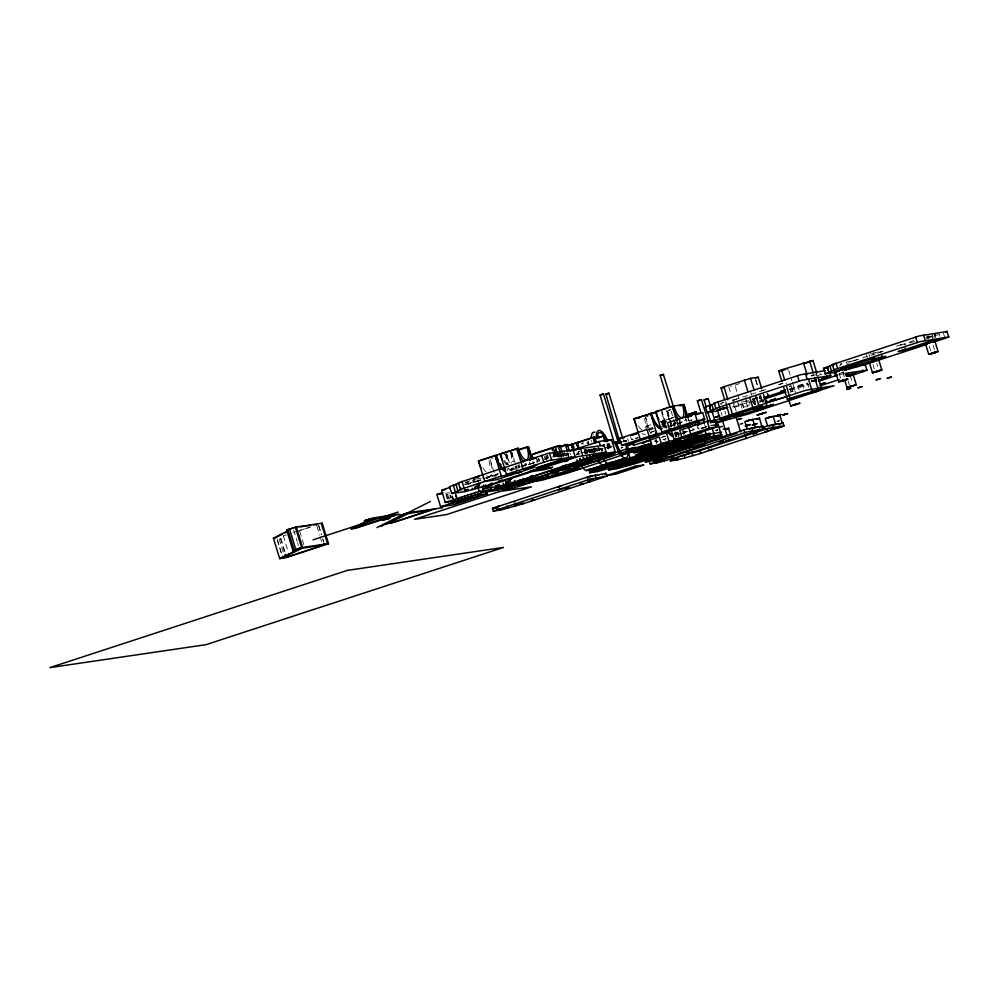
<?xml version="1.0" encoding="UTF-8"?>
<svg xmlns="http://www.w3.org/2000/svg" width="999" height="999" viewBox="0 0 999 999"><rect width="100%" height="100%" fill="white"/><g stroke="black" fill="none" stroke-linecap="round" stroke-linejoin="round"><path stroke-width="0.75" stroke-dasharray="5 3.75" d="M752.796 400.524L753.496 403.359M747.964 406.518L743.256 407.13L747.165 405.619L745.791 400.811M473.626 482.604L472.877 480.144L474.438 479.532M496.191 479.07C490.472 471.016 508.866 473.613 488.436 476.648A17.308 5.794 71.9 0 1 486.625 475.686M516.608 471.253L515.097 466.346L516.471 465.796M533.841 462.862L532.267 463.274L534.003 462.812M536.875 459.053L537.25 462.025M561.913 459.29L560.664 455.194L566.371 453.321M674.275 426.411L673.813 423.301M676.048 436.988L675.149 434.066L677.484 433.241M759.302 397.39L760.177 396.99L761.925 402.659M759.327 398.676L761.663 397.964M763.074 402.098L762.437 402.122M778.658 384.627L783.016 383.416M789.148 389.535L793.968 387.887M816.92 376.361L816.083 373.638L816.707 373.351M928.308 338.736L927.596 335.939M935.002 337.762L934.177 335.027L934.964 334.69M465.759 482.879L467.969 482.017L468.806 484.752M558.004 454.545L553.209 456.168M669.23 419.88L666.695 410.864M674.387 421.84A15.172 5.082 71.9 0 1 675.137 425.936C671.428 424.013 677.16 422.003 674.4 423.077M676.935 436.513L676.098 433.778L677.31 433.304M685.801 431.718L684.64 432.155M738.636 405.994L734.427 407.255L738.673 405.969L736.825 399.95M704.357 427.584L702.522 428.096M761.8 390.784L764.173 389.947M759.702 402.11L763.536 400.861M793.918 387.862L789.073 389.185M799.35 389.548C793.356 385.052 806.056 380.994 803.621 388.249M802.309 384.203L798.176 385.464M792.944 391.283L790.396 392.157M901.385 344.68L896.64 346.079L901.198 344.643M879.932 352.147L882.891 351.161M532.679 463.274L533.416 462.999M631.63 439.56L633.116 439.011M638.111 437.724L636.638 438.274M765.858 389.61L765.346 389.622M791.22 385.851L789.16 386.576M759.39 402.085L763.511 400.849M567.182 453.296L560.714 455.219M475.087 482.005L477.897 481.156M754.395 404.57L755.644 404.108M699.312 428.858L698.676 429.145L697.814 426.448M705.356 427.06L706.805 426.561M519.455 465.097L518.156 465.546M480.781 480.494L480.057 480.756M636.138 438.324L635.739 438.299M759.377 398.838L760.589 398.289L759.377 398.464M753.084 402.797L755.369 401.985M704.395 427.272L702.097 428.022M779.158 384.428L782.554 383.379M611.8 446.878L606.98 448.364M786.013 383.379L786.787 383.117M606.98 448.064L611.8 446.615M853.82 360.889L854.682 360.514L853.021 360.901M778.721 421.054L779.257 420.729L778.533 420.916M840.296 364.398L841.957 363.723L840.259 364.061M926.572 337.712L932.017 336.226L929.507 337.175M691.895 420.204L690.159 420.679M705.007 427.048L706.718 426.486M712.699 425.836L714.185 425.362M716.57 430.819L717.582 430.494M735.389 399.612L736.588 399.125L734.715 399.575M851.635 361.338L850.436 361.8L851.672 361.551M904.482 344.643L905.306 344.368M760.838 395.829L759.277 396.328M688.985 420.854L691.882 419.892M622.602 447.053L621.428 447.54L623.051 447.14M701.186 428.321L701.935 428.072M703.833 427.772L701.86 428.296M553.134 455.819L557.542 454.557M721.653 403.196L723.863 402.335L721.865 402.747M882.929 351.373L880.431 352.11M675.536 436.775L676.66 436.326M716.233 430.819L717.819 430.419M778.221 421.228L779.02 420.791M491.758 458.504L492.794 458.154M511.426 452.072L510.377 452.41L511.825 452.197L517.632 471.191M503.933 454.782L506.705 453.871L509.39 462.637M734.914 385.139L740.771 383.216M647.439 427.959A17.308 5.794 71.9 0 0 645.554 417.058L649.712 415.696M293.456 532.492L297.789 531.081M299.238 530.606L310.801 526.823M283.379 535.963L286.301 535.002M296.528 531.655L311.151 526.885M555.719 449.463L554.682 449.812L556.918 457.117M465.134 482.455L473.988 479.557M488.436 476.648L498.139 473.476M507.692 468.007A17.308 5.794 71.9 0 0 510.177 469.542L519.88 466.371M521.266 465.921L528.471 463.861A17.308 5.794 71.9 0 0 529.845 461.75M470.629 482.629L480.719 479.682M465.759 484.478L481.993 479.17M483.466 478.696L487.887 477.247L482.367 478.059M510.177 469.542L520.154 466.57M521.54 466.121L528.471 463.861M467.869 484.378L470.816 483.416M496.441 475.137L489.672 477.01M509.777 470.779L520.142 467.395M521.615 466.908L538.736 461.213M543.831 459.64L547.589 458.316M552.709 456.743L563.074 453.346M647.04 428.921A17.308 5.794 71.9 0 1 646.141 426.236L651.673 424.425M659.989 421.703L664.198 420.591A13.024 4.371 71.9 0 0 666.995 427.285M674.8 416.858L667.881 419.13L669.318 418.918A13.024 4.371 71.9 0 0 672.115 425.611M668.593 419.018L663.486 420.691A15.172 5.082 71.9 0 0 666.733 428.496M646.141 426.236L652.372 424.45M660.039 421.94L674.862 417.107M553.059 457.205L564.847 453.359M555.519 449.787L557.604 456.605L559.577 456.056L558.204 453.409M661.513 423.039L666.708 421.341M913.723 340.559L900.711 345.117L902.934 344.792M558.541 456.968L568.868 453.596L556.443 455.419M661.912 423.164L667.457 421.353M734.465 399.775L763.923 390.147M854.033 360.689L882.005 351.548M564.085 452.797L564.91 455.532L566.346 455.057M914.584 341.483L908.141 343.406M926.26 337.674L932.104 335.764L932.529 337.125M447.352 498.988L446.103 494.905L447.577 494.418L449.375 498.426M649.825 428.309L652.772 427.347M661.625 424.45L666.058 423.002M446.103 494.905L448.126 494.343M811.563 376.086L820.454 373.176M926.697 338.449L938.536 334.578M586.9 450.287L584.964 450.824L586.9 450.287L587.724 453.009M648.925 430.232L653.271 428.821M817.182 375.774L823.076 373.851M576.336 454.595L579.295 453.633M580.781 453.146L595.591 448.301M661.013 426.91L666.133 425.237M576.423 454.97L578.821 454.183M586.013 451.835L595.604 448.701M607.592 444.78L609.989 443.993M585.052 452.41L597.04 448.489L597.889 451.186M606.63 445.354L609.028 444.567M650.836 432.13L654.994 430.769M668.418 426.386L675.349 424.113M676.735 423.663L683.94 421.603A17.308 5.794 71.9 0 0 685.314 419.505M591.396 451.898L600.986 448.763M608.179 446.416L610.576 445.629M622.564 441.708L626.41 440.721A17.308 5.794 71.9 0 1 626.798 442.058M651.123 432.342L653.883 431.431M670.092 426.136L675.624 424.325M677.01 423.876L683.94 421.603M589.522 452.772L602.797 448.439M604.27 447.952L610.177 446.029M623.451 441.683L626.41 440.721M592.707 452.122L603.046 448.751A13.024 4.371 71.9 0 1 600.786 448.214M732.392 407.03L754.008 400.899M789.547 389.273L807.304 383.466M790.134 389.622L807.904 383.816M838.998 373.651L843.443 372.19M759.527 400.624L762.449 399.675M790.209 390.597L808.553 384.603M747.252 405.582L749.799 404.745M661.138 437.699L665.484 436.288M674.5 433.966L678.346 432.704M663.049 439.597L665.821 438.686M683.403 432.942L687.562 431.58M688.935 431.131L696.153 429.071A17.308 5.794 71.9 0 0 697.527 426.973M663.324 439.81L666.096 438.898M680.906 434.053L687.836 431.793M689.223 431.343L696.153 429.071M489.522 477.322L488.723 477.647M904.045 344.63L905.344 344.218M584.452 451.173L589.048 449.937M688.661 420.841L689.922 420.442M690.309 420.629L691.558 420.167L690.059 420.504M790.359 389.747L792.132 389.073L791.295 386.351M684.765 432.18L683.89 432.405M700.873 428.309L704.357 427.285M778.346 421.203L777.222 421.566M668.006 410.389L670.591 409.74L668.106 410.589M851.722 361.151L844.729 362.325M477.734 481.206L476.361 481.693L477.834 481.368M811.113 375.874L813.923 374.825L809.914 375.849M759.178 396.116L760.002 395.854M683.154 432.38L685.838 431.668M684.09 432.342L686.763 431.406L682.467 431.993M675.499 436.688L676.872 436.363M776.86 421.391L778.034 421.029M847.689 363.324L849.412 362.787M725.349 403.309L726.535 403.309M929.195 337.275L926.585 338.037M721.041 403.384L720.391 403.584M764.285 390.159L761.8 390.809M734.302 399.7L732.392 400.387L734.215 399.975M489.098 477.46L486.925 478.209M478.334 481.218L476.011 481.993M690.459 420.679L689.66 420.829M790.496 391.87L792.981 391.233L791.32 385.789M702.659 428.146L702.01 428.359M871.353 353.334L870.404 353.621M475.474 479.495L472.889 480.157M488.873 477.522L486.288 478.159L489.448 477.072M477.759 481.093L478.434 480.894M683.94 432.442L683.466 432.53M676.773 436.675L675.586 437.025M664.772 440.709L665.122 440.634M714.322 425.599L713.611 425.824M715.446 430.344L718.044 429.682L715.596 430.581M730.531 386.288L731.955 385.864M852.646 360.864L856.655 359.777M517.47 465.759L515.134 466.358M789.235 386.301L790.771 385.864M498.289 474.175L494.992 475.012M790.009 389.573L792.12 389.061M635.277 438.324L638.074 437.599M677.971 433.341L676.098 433.791M928.845 335.876L926.685 336.463M838.985 374.712L845.504 373.289M533.928 463.024L532.929 463.299M478.771 480.781L480.769 480.257M584.565 451.511L589.06 449.95L589.897 452.684M777.946 421.079L779.12 420.729M935.813 334.665L934.252 335.04M840.446 365.597L839.31 365.921M733.116 400.874L734.24 400.562M518.281 465.234L519.455 464.935M675.586 422.964L673.438 423.539M465.646 482.542L467.757 482.017M706.668 426.873L706.018 427.048M721.778 404.37L720.704 404.657M678.284 435.851L679.332 435.576M817.269 373.401L816.121 373.651M675.386 423.027L674.362 423.251M633.141 439.348L632.342 439.548M755.669 404.545L754.033 400.287M536.313 462.038L537.699 461.763M623.114 440.934L624.7 440.484M464.323 484.478L470.541 482.654L470.804 483.504M667.182 410.851L666.583 410.976M532.005 463.661L528.533 464.385L533.304 462.899M759.302 397.115L760.127 396.965M710.476 425.412L715.296 424.662M874.187 352.697L880.331 351.785L877.634 353.346M747.739 400.849L741.982 401.698L743.656 407.155M648.588 429.245L653.184 428.571M667.32 427.048L665.646 427.285A17.308 5.794 71.9 0 1 661.75 424.188M645.579 434.153L643.918 434.39A17.308 5.794 71.9 0 1 642.095 433.441M675.162 434.09L680.819 433.279M662.325 436.488L665.396 436.039M679.52 434.515L677.859 434.752A17.308 5.794 71.9 0 1 674.675 432.505M584.153 449.775L585.926 453.783M592.257 450.799L594.18 450.512M557.604 456.605L556.893 452.435M564.91 455.532L562.537 445.904M562.2 456.518L560.826 453.871M480.981 478.259L475.462 479.07L476.286 481.805M445.167 493.281L449.313 492.682L450.974 498.126M753.633 403.246L753.034 402.56M943.493 333.329L944.33 336.051M938.998 333.566L939.822 336.288M934.902 334.54L935.738 337.275M932.292 334.553L933.128 337.275M931.805 335.751L932.641 338.474M933.041 345.067L934.377 349.45M929.282 346.203L930.618 350.587M876.772 363.461L877.659 366.383M873.101 352.522L873.938 355.244M872.751 353.259L873.163 354.62M873.014 364.598L874.35 368.981M868.843 353.808L869.667 356.543M866.495 354.633L867.332 357.355M846.203 362.013L846.615 363.374M850.199 375.462L852.434 382.767M848.126 380.881L849.462 385.264M843.418 371.566L844.242 374.288M842.981 372.227L843.406 373.589M842.981 372.565L844.317 376.948M839.222 373.713L840.559 378.097M807.504 382.754L808.84 387.137M788.698 370.354L791.895 380.794M792.344 382.292L795.541 392.732M763.686 400.686L764.098 402.06M755.856 379.882L758.066 387.088M760.701 395.754L762.474 401.523M755.556 379.87L757.754 387.075M760.401 395.741L762.175 401.511M755.232 400.811L755.444 401.498M753.77 400.424L755.019 404.52M750.749 392.42L751.585 395.142M748.551 400.661L749.387 403.384M745.704 397.614L747.364 403.072M741.595 401.685L743.256 407.13M735.351 386.576L738.885 398.126M740.646 403.896L741.97 408.216M738.823 403.221L739.46 405.269M728.758 386.85L730.968 394.056M732.729 399.837L736.263 411.376M733.591 404.52L734.427 407.242M725.561 400.749L726.398 403.484M724.887 411.176L725.786 414.098M721.128 412.312L722.027 415.234M711.276 425.249L711.488 425.936M704.645 424.375L705.544 427.634M687.936 417.657L688.835 420.579M685.614 418.981L686.45 421.703M684.115 431.031L685.027 434.003M683.516 430.569L684.415 433.491M679.532 421.653L680.419 424.55M682.192 430.344L683.528 434.69M671.103 411.126L675.599 426.073M677.422 432.018L678.783 436.476M676.048 432.205L676.935 435.102M675.349 434.078L676.136 436.638M667.744 411.413L672.202 426.024M669.692 421.366L671.503 427.31M665.746 423.301L662.175 411.625A17.308 5.794 71.9 0 1 662.974 427.922M664.997 428.096L662.762 420.791A17.308 5.794 71.9 0 0 666.033 428.883M656.493 439.51L657.33 442.245M655.694 439.635L656.867 443.469M655.606 439.997L656.505 442.919M645.554 417.058L650.024 431.668M630.619 436.95L631.455 439.685M627.647 438.698L628.471 441.421M623.051 439.36L623.963 442.332M621.016 447.09L621.453 448.539M606.905 442.857L609.14 450.162M607.105 444.355L608.903 450.199M602.035 448.239L602.872 450.961M601.161 448.301L601.997 451.024M600.961 448.426L601.748 450.974M598.901 447.864L599.737 450.586M598.376 447.939L599.2 450.661M596.528 448.539L597.365 451.261M594.705 447.639L595.679 450.599M594.318 447.952L595.566 452.035M593.394 448.164L594.642 452.247M593.006 448.476L594.255 452.559M592.894 449.912L593.718 452.647M592.407 449.987L593.231 452.709M591.595 448.938L592.432 451.66M591.071 449.013L591.895 451.735M588.935 443.918L588.049 440.996A17.308 5.794 71.9 0 1 588.798 443.706M590.721 449.762L591.62 452.684M590.147 449.225L590.983 451.948M589.747 449.538L590.584 452.26M589.622 449.3L590.446 452.023M589.223 449.612L590.059 452.347M589.572 452.41L588.211 449.762L589.048 452.485M588.349 450L589.185 452.722M586.088 449.238L587.337 453.321M585.564 449.313L586.813 453.409M585.164 449.975L586.326 453.471M584.565 451.136L585.402 453.858M579.02 454.545L578.184 451.823L579.595 451.361L577.659 451.898L578.496 454.62M577.984 452.11L578.821 454.832M570.067 453.409L570.454 454.695M567.907 452.922L568.743 455.656M567.494 453.121L568.743 457.217M562.799 453.321L563.636 456.043M562.524 453.721L563.361 456.443M562.262 453.396L563.099 456.118M560.189 452.634L561.438 456.73M559.14 453.022L560.389 457.105M558.603 453.096L559.852 457.18M556.031 448.027L556.868 450.761M557.292 452.122L558.953 457.579M555.232 446.978L556.48 451.073M555.494 448.114L556.331 450.836M556.755 452.197L558.416 457.654M554.657 451.66L556.331 457.117M553.683 448.701L556.181 456.88M552.872 447.652L553.708 450.374M554.12 451.748L555.794 457.192M553.621 451.823L555.294 457.267M551.985 448.039L552.809 450.774M553.084 451.898L554.895 457.592M551.448 448.126L552.272 450.849M552.697 452.21L554.358 457.667M547.539 455.307L548.376 458.029M547.002 455.382L547.989 458.341M546.615 455.694L547.452 458.429M545.729 455.894L546.977 459.99M545.604 457.342L546.441 460.064M544.293 456.368L545.129 459.09M538.836 458.341L539.672 461.063M538.299 458.416L539.135 461.138M536.875 458.891L537.699 461.613M532.917 461.376L534.253 465.759M511.176 468.481L512.062 471.403M494.105 472.452L490.084 459.303A17.308 5.794 71.9 0 1 491.933 468.943M478.071 479.907L479.195 483.591M473.788 479.52L474.612 482.242M456.268 494.855L457.105 497.577M455.844 494.63L456.68 497.352M455.794 494.917L456.63 497.652M455.457 494.942L456.293 497.664M455.294 494.705L456.131 497.44M452.547 495.979L453.384 498.713M452.21 496.003L453.047 498.726M451.66 496.078L452.485 498.813M450.324 495.117L451.148 497.852M449.775 495.204L450.599 497.927M447.577 494.418L450.074 502.597M446.653 494.817L447.902 498.913M318.806 525.711L321.478 534.477M322.827 538.848L323.713 541.77M318.569 525.511L321.303 534.465M322.877 539.572L323.651 542.132M317.033 526.398L319.705 535.164M320.155 536.625L321.94 542.469M299.787 531.518L303.808 544.667M293.669 530.007L297.178 541.508M297.577 542.794L298.351 545.342M283.329 535.801L288.411 552.422M280.906 538.374L285.364 552.984M280.269 538.236L284.727 552.847M279.146 538.861L283.616 553.471M277.347 539.722L282.03 555.057M277.235 539.81L281.144 552.597M665.434 425.299A15.172 5.082 71.9 0 1 660.314 420.517M666.957 411.363A15.172 5.082 71.9 0 1 668.231 419.355M661.463 411.725A15.172 5.082 71.9 0 1 661.65 426.585M682.28 421.853A17.308 5.794 71.9 0 1 681.705 421.665M667.682 411.288A17.308 5.794 71.9 0 1 669.143 419.58M641.67 429.72A13.024 4.371 71.9 0 1 638.161 425.262M644.442 418.381A13.024 4.371 71.9 0 1 645.317 427.972M506.243 464.772A15.172 5.082 71.9 0 1 504.17 461.613M511.101 452.31A15.172 5.082 71.9 0 1 512.749 461.6M505.981 453.983A15.172 5.082 71.9 0 1 507.629 464.435M511.825 452.197A17.308 5.794 71.9 0 1 513.673 461.838M513.224 467.182A17.308 5.794 71.9 0 1 511.838 469.293M491.483 474.3A17.308 5.794 71.9 0 1 490.109 476.398M526.798 464.098A17.308 5.794 71.9 0 1 524.987 463.149M486.201 471.965A13.024 4.371 71.9 0 1 482.13 466.446M488.973 460.639A13.024 4.371 71.9 0 1 489.985 469.418M507.092 455.207A17.308 5.794 71.9 0 1 508.591 464.772M508.329 468.007A17.308 5.794 71.9 0 1 507.13 470.629M505.269 454.083A13.024 4.371 71.9 0 1 506.468 464.785M507.38 464.398A13.024 4.371 71.9 0 1 504.433 460.402M510.701 453.534A13.024 4.371 71.9 0 1 511.588 463.111M589.785 449.3A17.308 5.794 71.9 0 1 589.934 451.885M586.937 442.32A13.024 4.371 71.9 0 1 587.225 443.481M588.024 449.188A13.024 4.371 71.9 0 1 587.387 453.184M582.929 442.669A17.308 5.794 71.9 0 1 583.316 444.006M584.502 449.6A17.308 5.794 71.9 0 1 584.827 453.558M557.305 456.58A17.308 5.794 71.9 0 1 554.682 449.812L556.118 449.6A13.024 4.371 71.9 0 0 559.502 457.292M567.657 453.633A17.308 5.794 71.9 0 1 568.044 456.406M577.909 454.283A13.024 4.371 71.9 0 1 576.71 452.772M581.493 442.882A13.024 4.371 71.9 0 1 581.818 443.993M565.958 452.934A13.024 4.371 71.9 0 1 566.283 456.293M587.699 442.407A15.172 5.082 71.9 0 1 588.049 443.743M588.923 449.15A15.172 5.082 71.9 0 1 588.973 451.56M582.217 442.769A15.172 5.082 71.9 0 1 582.592 444.08M599.837 450.636A17.308 5.794 71.9 0 1 597.702 447.764M689.31 421.178A13.024 4.371 71.9 0 1 688.174 419.118M679.32 423.414A13.024 4.371 71.9 0 1 679.432 424.538M675.137 421.803A17.308 5.794 71.9 0 1 675.461 423.201M676.161 432.255A17.308 5.794 71.9 0 1 674.812 435.851M673.826 422.752A13.024 4.371 71.9 0 1 674.313 426.211M654.308 440.909A17.308 5.794 71.9 0 0 656.118 441.858L657.779 441.62A17.308 5.794 71.9 0 0 658.191 441.283M650.948 433.716A13.024 4.371 71.9 0 1 647.577 426.024M678.121 432.754A15.172 5.082 71.9 0 1 675.936 432.018M671.852 426.823A15.172 5.082 71.9 0 1 670.579 424.3M679.807 421.541A15.172 5.082 71.9 0 1 680.244 424.263M675.062 431.655A15.172 5.082 71.9 0 1 674.238 433.666M694.48 429.32A17.308 5.794 71.9 0 1 692.669 428.371M687.125 420.467A17.308 5.794 71.9 0 1 686.5 419.118M671.141 427.21A17.308 5.794 71.9 0 1 670.491 425.899M680.569 421.528A17.308 5.794 71.9 0 1 680.843 422.939M599.175 450.849A17.308 5.794 71.9 0 1 598.151 447.864M608.766 443.156A17.308 5.794 71.9 0 1 610.951 450.736M599.762 450.374A15.172 5.082 71.9 0 1 598.876 447.752M608.166 443.631A15.172 5.082 71.9 0 1 610.089 450.274M593.518 451.011A17.308 5.794 71.9 0 1 593.044 449.538M591.371 441.845A17.308 5.794 71.9 0 1 591.221 440.347M594.655 452.048A15.172 5.082 71.9 0 1 593.381 448.126M593.194 434.952A15.172 5.082 71.9 0 1 593.568 434.565M624.962 440.934A13.024 4.371 71.9 0 1 625.287 442.045"/><path stroke-width="1.5" d="M773.476 404.395L764.235 407.292M875.299 371.865L881.792 369.892L872.452 372.752L881.805 369.905L878.67 359.677L877.771 360.127M702.909 436.413L617.882 464.423L590.584 471.266M324.613 544.692L287.5 556.893L282.842 557.704L282.43 556.343M529.632 459.765L531.018 459.178M573.251 470.591L576.898 469.38M580.044 468.556L573.364 470.616M620.129 464.91L620.404 466.371L623.688 465.234M642.419 443.057L643.793 442.482M685.202 417.607L685.863 417.295M697.402 425.075L698.788 424.5M683.191 446.053L686.613 444.817L680.494 446.715L683.603 445.566M704.183 422.989L703.558 423.089M724.163 419.568L720.579 420.492L717.444 410.252L723.788 408.291L721.753 409.028M720.566 420.467L727.11 418.494L725.187 419.268M713.174 436.7L709.402 437.924M721.066 437.874L722.814 437.187M727.147 436.076L721.852 418.481M782.929 414.972L787.749 413.511L783.016 414.985M795.379 404.483L800.012 403.159L790.671 406.019L795.441 404.295M814.547 380.357L816.295 379.97L811.712 381.431M820.591 384.215L825.399 382.754L820.616 384.24M843.705 380.607L845.191 379.882L838.661 381.868L835.526 371.653L839.934 370.092M838.661 381.868L845.029 379.882M851.96 375.1L853.171 374.563L849.575 375.449M853.171 374.563L856.293 384.777L846.94 387.624L851.648 386.089M877.384 360.102L872.564 361.488L873.501 361.151M909.802 349.113L905.019 350.587L906.755 349.9M932.641 353.359L928.72 354.358L925.586 344.143L929.07 342.894M929.145 341.471L933.965 340.01L931.98 340.746M932.554 342.17L933.678 341.67M934.589 352.759L938.073 351.523L934.939 341.283L932.679 342.22M928.72 354.358L933.241 352.872M680.481 446.69L682.217 446.004M620.379 466.333L623.651 465.247M833.703 364.585L823.388 368.444L826.635 368.007M287.138 531.256L273.426 538.186L279.683 558.628L286.201 557.529L327.635 543.993L321.378 523.538L322.178 523.189L328.509 543.656M614.934 442.757L614.235 442.894L600.074 395.055L600.761 394.767L603.471 394.031L618.044 441.645L617.245 441.845M619.742 442.058L605.869 394.093L608.94 393.231L622.602 437.874M673.601 407.117L663.348 374.388L660.189 375.387L669.73 406.668M663.573 374.375L661.338 375.149M495.979 485.814L499.363 484.815L496.028 485.839M517.557 473.026L521.64 471.79L517.582 473.064M533.441 466.046L536.825 465.034L533.491 466.071M530.956 471.066L535.027 469.83L530.944 471.091M533.166 475.699L529.932 476.723L533.141 475.674M555.007 462.874L558.391 461.863L555.057 462.899M548.601 468.469L552.672 467.232L548.588 468.494M564.472 461.488L567.857 460.477L564.485 461.513M523.164 503.196L519.83 504.158L523.176 503.146M700.998 412.762L697.364 400.874L701.435 399.612L708.279 421.928M701.41 399.675L700.299 400.087M706.33 407.317L704.058 399.887L706.143 399.138L708.154 398.638L710.426 406.081M708.141 398.663L706.992 399.101M583.266 483.541L579.932 484.515L583.279 483.504M589.398 479.732L593.468 478.496M649.163 441.046L648.576 441.058M587.637 482.242L591.021 481.243L587.737 482.267M593.418 478.546L589.447 479.757M626.51 461.176L685.751 441.858C690.659 440.397 680.918 443.156 685.714 441.97M621.328 466.071L622.852 465.497M625.561 464.785L621.902 465.934L631.068 463.948L626.036 465.546L625.586 464.098M626.823 465.234L628.196 464.71M727.609 407.555L723.388 408.878L727.634 407.555M654.258 462.549L657.642 461.538L654.308 462.574M699.437 437L696.178 438.012L699.45 436.963M768.106 396.303C757.142 398.576 772.04 397.989 767.294 393.594M678.059 458.553L674.8 459.552L678.071 458.504M706.256 440.147L704.557 440.734M737.886 419.568L739.697 418.931M706.942 438.661L720.754 435.389L718.656 436.251M715.833 436.85C713.174 437.674 722.527 434.802 717.919 436.176M725.998 441.034L730.082 439.797M730.032 439.835L726.061 441.058M747.677 434.053L744.417 435.064L747.689 434.003M793.656 405.107L795.216 404.545M870.666 362.075L872.801 361.288M849.924 386.713L851.323 386.201M877.097 371.453L872.464 372.777L877.209 371.029M861.987 386.613L857.804 387.874L862.025 386.563M933.628 341.658L929.02 342.819M876.198 379.845L880.444 378.559L876.223 379.87M935.264 352.385L933.89 352.897M574.974 470.054L576.061 469.642M633.166 450.986L631.243 451.66L634.615 450.661M643.481 445.729L646.865 444.717L643.531 445.754M724.75 419.093L723.376 419.605L729.919 417.632L726.435 418.868M662.474 458.891L658.428 460.015L659.552 459.577M685.227 445.279L684.977 445.229M688.948 447.839L691.233 447.028L686.825 448.351L691.633 446.878L689.76 447.315M716.932 436.476L715.446 437.025L716.62 436.8M710.127 437.724C702.959 439.797 724.45 435.164 718.231 436.063M756.505 423.726L752.684 424.937L756.892 423.601L753.383 424.762M840.621 369.98L843.606 369.168L840.059 370.154M843.331 380.544L841.47 380.994L842.831 380.482M873.588 361.338C870.678 362.125 873.95 361.014 872.976 361.688M676.835 448.389L712.836 436.713M282.767 557.642L301.848 548.364L324.6 544.68M631.88 463.661L621.453 466.058M841.707 380.881L842.507 380.607M881.692 369.992L876.473 371.803M459.465 483.029L458.029 482.967L499.25 469.218L505.057 468.356M719.43 435.864L718.056 436.363L718.88 436.088M836.875 371.191L838.723 370.492M767.557 425.474L765.222 418.668L768.88 417.395M926.935 343.681L928.783 342.982M279.683 558.628L300.249 548.251L292.919 550.524L286.663 530.069L296.253 527.01L322.178 523.189M276.561 537.162L282.13 534.353M284.915 532.942L287.7 531.543M292.919 550.524L302.497 547.452L328.496 543.643L327.635 543.993M376.985 527.584L402.709 514.597M403.221 514.335L407.917 512.824L442.632 507.717M380.906 526.461L430.407 501.461M723.751 408.354L725.524 407.767L724.899 408.191M629.894 464.398C631.98 463.324 624.175 466.108 628.259 464.935M690.621 444.505C681.368 447.714 693.718 441.683 691.483 447.465M473.538 478.046L475.874 477.197M572.852 450.037L573.401 449.737L547.889 453.521L504.37 467.544M613.448 443.069L615.609 442.345M636.863 433.628L635.651 434.09M691.845 415.659L690.646 416.121M496.815 506.98L498.976 506.256M593.431 470.029L595.916 469.218M811.6 381.356L811.8 381.156M704.457 430.432C697.589 432.804 706.967 427.822 705.681 434.577M816.433 380.132L815.646 380.07M712.712 436.863L711.488 437.3M851.598 375.112L847.751 376.111M716.783 439.722L715.833 437.212L714.435 437.512M557.867 487.012L561.5 486.014M844.242 369.131L844.879 368.793L840.321 370.08M864.772 365.135L865.609 364.697L862.949 365.022M738.448 419.368L739.859 418.881M721.003 435.477L721.565 435.177L717.332 436.588M761.6 426.66L762.162 426.361L752.259 428.084M688.386 446.191L684.615 447.152L690.709 445.267L688.186 446.253M458.966 483.241L449.425 486.663L451.86 493.543L465.609 491.483L489.011 485.027L575.486 456.543L549.487 460.464L506.456 474.363L500.199 453.908L518.256 448.264A13.024 4.371 71.9 0 0 526.436 460.064A13.024 4.371 71.9 0 0 527.01 446.978L528.446 446.765L532.017 458.454M714.859 403.559L709.265 405.469L710.926 410.926L718.556 407.492L802.06 380.232L830.956 375.499L822.115 378.633M535.801 458.004L536.463 457.692L534.777 458.029M755.768 378.084L758.216 377.222L761.738 388.761M630.869 435.277L630.207 435.589L630.881 435.514M724.874 408.104L726.797 407.405L721.628 408.866M578.771 466.034L577.022 466.658M814.934 380.594L815.596 380.282L812.025 381.256M818.493 380.282L822.989 378.983L818.643 380.394M659.477 446.89L662.212 446.041M741.72 418.494L740.371 418.731M687.15 448.176L689.522 447.402M692.594 452.072L689.884 452.997M710.726 446.84L707.729 447.664L708.815 447.465M761.812 426.698L762.999 426.123L746.191 429.183L652.447 459.802L648.975 461.176L650.199 463.923L657.854 462.724L678.483 456.98L763.835 428.858L746.415 432.092L650.199 463.923M710.227 437.462L708.853 437.949L711.675 436.9M614.647 442.682L616.196 442.157A13.024 4.371 71.9 0 0 623.751 453.983A13.024 4.371 71.9 0 0 625.849 444.38M620.142 441.87L620.928 441.595M945.803 332.155L947.377 331.431L919.092 335.989L832.017 364.672L833.641 364.498M718.955 422.04L718.181 422.302L721.678 421.291M715.921 425.075L716.545 424.787L715.746 424.925M592.107 476.024L591.445 476.036M598.813 475.037L598.139 475.049M604.732 474.05L606.318 473.339L589.497 476.386L492.307 508.416L496.565 507.829M726.485 429.071L727.11 428.783L725.699 429.083M740.122 424.2L742.644 423.414M719.992 432.942L721.578 432.217L708.766 434.14M934.789 352.585L936.812 351.898L934.802 352.322M661.763 457.167L660.963 457.53L660.376 454.982M715.521 436.938L716.758 436.538M721.228 435.514L719.929 435.989M811.076 361.126L812.949 360.489L816.595 372.415M602.409 446.041L604.432 445.167L580.344 448.638L573.164 450.636M542.981 478.271L536.725 480.531L543.356 478.883M843.68 369.343L841.108 370.13M876.535 360.464L875.474 360.839M718.418 422.227L717.732 422.565M709.402 437.737L708.378 438.124L709.552 437.687M656.268 459.041L655.656 459.053M720.217 435.764C729.258 433.216 705.781 437.125 703.321 438.711L608.403 470.029L616.433 468.818L636.75 463.174L719.243 436.101M538.761 479.645L537.112 480.544M682.629 445.966L683.066 445.816M687.337 446.403C688.848 446.103 678.683 448.963 686.013 446.89M479.07 476.573L477.684 477.035M631.331 435.102L634.028 434.228M686.313 417.12L688.673 416.358M719.917 427.122L722.327 426.398M750.299 420.092L751.273 419.68L749.625 420.042M756.992 419.105L757.966 418.693L756.33 419.056M770.741 417.082L771.715 416.67L769.355 417.245M777.434 416.096L778.408 415.696L776.772 416.059M687.849 446.241L686.438 446.815M648.114 461.188L649.412 460.689L645.391 462.013M317.245 524.712L316.583 524.937M570.916 450.774L569.917 451.111M876.785 360.477L875.199 360.926M573.788 467.295L574.625 467.008M539.21 479.495L540.709 478.983M845.716 374.712L849.562 373.651L845.728 374.937M716.246 425.087L718.231 424.275L715.296 424.662M514.185 501.985L515.059 501.698M560.951 486.213L558.366 487M726.81 429.083L728.795 428.271L723.189 429.046M630.494 464.285L631.83 463.773L628.858 464.81M677.809 447.939L675.848 448.713L680.094 447.202M711.063 437.2L706.68 438.661L709.715 437.624M766.87 417.957L769.118 417.32M717.532 436.526L718.905 436.101M719.904 435.876L718.556 436.326M662.212 457.005L664.71 456.218M555.906 472.564L556.78 472.227L553.658 473.226L558.503 471.69L551.698 473.738L555.681 472.452M678.933 447.689L678.271 447.927L680.207 447.29M661.375 459.253C664.135 458.491 656.318 460.714 658.753 460.027M617.282 442.07L618.481 441.57L616.121 442.132M723.875 408.454L723.026 408.741M632.33 444.08C638.486 441.82 624.275 445.904 628.821 445.129M849.974 375.711L849.4 375.899M723.763 419.318C718.568 421.178 727.222 418.556 724.225 419.63M726.723 418.781C731.243 417.107 724.138 419.243 726.635 418.544M759.19 410.002L763.711 408.516L754.37 411.376L759.69 409.465M813.823 391.808L811.912 392.557L814.709 391.833M816.782 391.271L818.718 390.509L816.72 390.934M933.066 352.934L931.53 353.496L933.166 353.122M595.928 469.393L593.781 470.029M705.569 434.99L702.16 436.351L702.921 436.363M706.568 434.665L709.964 433.304L696.278 436.101L589.298 471.453M757.342 419.105L759.652 418.181L748.538 420.267M684.477 445.591L686.513 444.817L682.479 445.916M712.012 437.15L710.489 437.624M777.784 416.096L780.094 415.184L769.592 417.182M749.25 429.033L750.649 428.571M769.692 426.024L770.716 425.686M612.075 454.208L613.049 453.833L612.062 454.033M777.784 415.372L776.248 415.934L781.043 414.485L776.648 415.859L780.669 414.585L779.17 414.922M455.457 491.983L462.587 488.711L501.336 476.036L512.962 474.325M836.925 372.19L825.037 373.876L828.933 372.352L827.259 366.895L829.02 372.315L836.638 368.893L920.141 341.621L949.05 336.888L934.277 341.958M724.612 399.513L721.078 387.974L724.013 386.738L727.846 399.75M781.942 381.506L778.745 371.066L781.543 369.842L784.739 380.294M531.568 458.991L534.128 458.204M825.162 370.579L800.386 374.775L713.923 403.284L715.259 403.121M881.168 354.52C884.639 356.456 877.597 360.327 878.783 357.093M522.34 479.645C528.321 477.472 513.286 482.205 522.927 479.557L606.518 451.985L577.609 456.718L537.487 469.805L549.1 468.094L543.993 469.767L532.367 471.466L493.618 484.153L486.488 487.412M718.056 416.571L718.818 416.321M846.465 376.348L847.302 376.148M849.55 376.198L867.282 370.154L845.504 373.289M713.998 421.166L710.089 422.664L724.287 420.641L747.776 414.135L834.09 385.714L805.469 390.372L721.852 417.657L714.06 421.153M843.88 379.995L839.947 381.456L841.92 381.056M844.53 380.269L848.014 379.021L843.693 380.232M783.765 387.475L787.412 399.413L790.084 398.451L786.563 386.251M817.956 376.898L821.615 388.823L796.902 397.202L787.412 399.413M633.528 451.073L636.338 450.124L629.532 452.172L634.128 450.986M757.392 410.177L754.37 411.376L758.016 410.514M932.492 353.022L930.007 353.946L932.304 353.459M696.753 436.213L695.691 436.613L696.815 436.388M678.134 447.827L680.157 447.302M709.34 437.624L712.412 436.838M630.244 464.373L629.308 464.61M523.563 503.633L607.155 476.061L589.735 479.295L493.144 511.138L501.598 509.827L523.276 503.721M646.278 461.526C642.082 462.812 652.16 459.802 647.527 461.126M647.851 461.301L645.779 461.913M718.731 439.011L719.792 438.661M673.813 457.992L674.238 459.353L670.267 460.926L678.296 459.715L698.925 453.983L784.277 425.849L772.614 427.51L765.197 429.62L764.36 426.885L771.777 424.787L783.441 423.126L772.702 425.075M518.256 448.264L478.459 461.014L484.715 481.468L496.328 479.757L534.702 467.22L523.076 468.931L516.82 448.476A17.308 5.794 71.9 0 0 523.613 461.85M517.42 450.112L527.01 446.978M518.743 449.937L528.446 446.765A17.308 5.794 71.9 0 1 530.219 459.927M723.875 386.763L750.524 378.346L758.216 377.222M781.543 369.842L812.949 360.489M635.364 418.556L659.34 410.714M661.738 409.927L666.545 408.366M668.943 407.58L673.738 406.006A13.024 4.371 71.9 0 0 681.905 417.807A13.024 4.371 71.9 0 0 682.479 404.72L680.082 405.507M805.768 363.137L810.152 361.7M562.112 452.36L560.027 445.542L558.104 445.816L531.843 454.408L533.091 458.491M679.757 405.869L683.915 404.508L687.936 417.657M533.753 454.12L560.027 445.542M559.577 446.653L567.332 444.468L569.418 451.286M559.29 446.965L566.371 444.605M560.027 446.853L567.332 444.468M567.157 445.729L572.739 444.168A13.024 4.371 71.9 0 0 573.963 447.564M567.207 445.979L594.48 437.05A13.024 4.371 71.9 0 0 596.715 442.694M593.643 438.898L604.67 435.552L606.455 441.396M593.593 439.185L604.67 435.552A17.308 5.794 71.9 0 1 606.018 441.083M450.374 487.275L441.521 490.172L445.267 502.447L457.704 500.611L491.645 489.522L490.809 486.788M486.163 491.121L487 493.856L453.059 504.945L440.621 506.78L436.875 494.505L442.782 492.582M569.567 451.123L599.075 441.483L611.513 439.647L615.259 451.923L581.318 463.024L568.893 464.847L602.822 453.758L615.259 451.923M686.375 414.91L696.128 411.975A17.308 5.794 71.9 0 1 696.877 414.697M607.08 441.096L611.513 439.647M686.425 415.147L696.128 411.975M656.805 435.164L629.308 444.155L621.64 445.279L619.555 438.461L647.052 429.47L649.138 436.288L656.805 435.164L655.968 432.43M695.004 413.798L667.507 422.789L669.592 429.595L677.26 428.471L704.757 419.48L702.672 412.662L695.004 413.798L697.09 420.616L704.757 419.48M313.024 539.86L398.064 512.062M698.338 414.086L702.672 412.662M612.387 443.206L616.221 442.22L613.823 442.994M847.14 365.085L847.664 366.783L874.762 357.967L870.516 359.253L872.389 358.828M389.173 518.081L382.555 520.254L388.623 518.431M615.372 444.068L620.167 442.495M616.071 444.093L620.504 442.644M879.195 358.466L853.845 366.458M406.63 513.474L409.19 512.637M846.278 369.78L864.372 364.81L926.885 344.38M933.353 339.847L933.778 341.208L907.442 349.687M764.372 397.502L785.102 390.734M445.267 502.447L479.208 491.346L491.645 489.522M621.64 445.279L656.805 433.778L668.431 432.067L651.81 437.512L640.184 439.21L633.928 418.768L654.919 412.687M685.689 417.682A17.308 5.794 71.9 0 0 683.915 404.508L672.29 406.218L655.669 411.663L661.925 432.105L697.09 420.616M763.91 399.188L785.826 392.033M818.855 381.231L837.761 375.075M503.746 484.877L522.152 479.707M440.621 506.78L474.562 495.679L487 493.856M435.302 508.791L391.82 523.001L386.064 523.851M458.766 501.261L460.789 500.699L458.766 501.261L457.929 498.526M462.013 500.199L464.036 499.637L462.013 500.199L461.176 497.465M465.259 499.138L467.282 498.576L465.259 499.138L464.435 496.403M468.506 498.076L470.529 497.514L468.506 498.076L467.682 495.342M580.581 461.438L582.504 460.901L580.581 461.438L579.745 458.716M583.828 460.377L585.751 459.84L583.828 460.377L582.991 457.654M590.322 458.254L592.257 457.717L590.322 458.254L589.485 455.532M593.568 457.192L595.504 456.655L593.568 457.192L592.732 454.47M596.815 456.131L598.751 455.594L596.815 456.131L595.978 453.409M577.859 462.425L579.258 461.963L577.322 462.5L577.022 459.702M462.824 501.248L464.847 500.686L462.824 501.248L461.988 498.513M466.071 500.187L468.094 499.625L466.071 500.187L465.234 497.452M469.318 499.125L471.341 498.563L469.318 499.125L468.481 496.391M587.874 460.364L589.81 459.827L587.874 460.364L586.763 456.518M597.627 457.18L599.562 456.643L597.627 457.18L596.79 454.458M633.204 445.454L659.253 436.938L661.338 443.756L669.005 442.632L641.52 451.623L633.853 452.747L632.592 448.651M707.217 421.266L679.72 430.257L681.805 437.075L689.472 435.939L716.97 426.948L714.884 420.142L707.217 421.266L709.302 428.084L716.97 426.948M456.88 503.284L458.354 502.809L456.331 503.371L456.043 500.561M460.127 502.222L461.6 501.748L459.577 502.31L459.29 499.5M591.658 459.228L593.056 458.766L591.133 459.303L590.821 456.506M594.904 458.166L596.316 457.704L594.38 458.241L594.068 455.444M501.023 485.502L502.272 489.585L536.213 478.496L549.013 476.798L543.943 478.696L539.472 479.682L548.626 476.785L547.39 472.577M711.987 421.079L714.884 420.142M787.362 396.528L767.057 402.21L766.433 400.162M819.942 385.876L839.185 379.583M517.095 483.466L517.932 486.201L519.468 485.689M520.342 482.405L521.178 485.139L522.714 484.627M523.588 481.343L524.425 484.078L525.961 483.566M528.946 479.695L529.782 482.43L528.246 482.929M530.919 481.943L532.455 481.443M610.027 453.084L610.926 456.006L572.564 468.556L560.938 470.267M548.651 476.673L514.71 487.762L502.272 489.585M790.209 398.189L821.615 388.823M548.901 478.246L567.682 473.051L651.71 445.342L625.986 449.188L582.679 463.149L594.305 461.451M633.853 452.747L669.018 441.246L680.644 439.535L664.01 444.98L652.384 446.69L649.263 436.463M671.003 429.345L674.125 439.572L709.302 428.084M581.068 465.459A17.308 5.794 71.9 0 0 586.401 470.591L626.423 457.817A17.308 5.794 71.9 0 0 627.16 443.431M586.401 470.591L626.423 457.817M635.576 454.795L674.113 442.307L688.711 439.897L650.674 452.584M705.456 438.199L618.593 466.583L628.658 465.109L693.88 443.781L683.803 445.267M621.952 465.921L630.581 464.085M695.928 446.628L736.85 433.254M769.093 428.059L698.988 450.974L677.884 456.893M706.83 399.163L704.095 399.9M881.992 357.242L872.552 358.928M615.284 442.395L615.983 442.22M838.561 370.454L839.709 370.267M722.602 408.766L723.726 408.279L722.714 408.529M933.778 341.208L936.575 339.997L927.072 342.195L902.372 350.574L906.967 349.825M723.763 408.579L722.439 408.828M928.62 342.957L929.669 342.694M873.089 361.188L869.342 362.55L872.452 372.764M874.899 361.026L875.636 360.864M812.774 381.231L811.812 381.531M846.852 376.223L847.589 376.061M850.137 375.736L848.288 376.136M612.562 454.158L607.966 455.344L614.772 453.296L609.715 454.87L611.6 454.158M723.601 419.293L725.798 418.606M724.05 419.218L724.912 419.043M844.242 380.357L844.979 380.207M726.148 418.968L726.885 418.806M813.661 391.783L814.397 391.62M814.809 391.583L813.91 392.045M934.302 352.859L935.039 352.697M816.208 391.458L819.979 390.122L815.708 391.221M548.851 478.271L541.408 480.369L527.747 482.367L537.462 478.783L538.049 478.409L536.338 478.571L538.711 477.547L577.559 464.822L589.185 463.111M816.945 391.296L813.823 392.257M697.801 436.088L699.05 435.626L697.215 436.063M749.712 420.292L746.927 421.091M499.038 506.431L497.065 506.993M723.064 437.1L725.699 436.313M661.113 459.34L659.165 459.927M690.047 452.934C694.305 451.498 685.764 453.896 689.198 453.196M757.717 410.077L763.711 408.516L762.1 408.791M682.679 445.854L683.304 445.741M778.059 415.284L778.933 415.022M646.428 461.476L647.29 461.213M659.815 459.515L660.689 459.24M533.953 458.641L532.642 459.053M721.515 408.803L718.731 409.827L720.704 409.44M853.858 366.621L852.122 367.282L856.343 365.971L844.867 368.007L847.664 366.783M872.751 361.213L873.675 361.101M874.325 361.114L878.608 359.652M874.6 361.126L875.236 361.001M631.755 444.268L629.12 445.042M847.252 376.086L848.201 375.974M848.788 375.986L849.962 375.474M644.917 442.107L646.915 441.496M843.93 380.457L844.58 380.332M726.485 418.931L725.399 419.118M933.715 352.947L934.639 352.822M737.924 415.596L738.973 415.259M814.06 391.658L815.159 391.483M815.634 391.558L817.17 390.984L815.896 391.258M543.468 478.683L546.278 477.634L543.269 478.346M759.365 409.952C763.76 408.329 754.058 411.338 758.815 410.114M575.749 469.642L580.057 468.506M761.862 413.711C766.083 412.162 756.63 415.359 761.588 413.598M748.438 420.404L746.802 421.116M709.69 437.512L710.464 437.312M628.371 464.66L629.27 464.398M716.832 436.488L717.757 436.201M654.82 459.303L653.458 459.802L654.919 459.478M874.25 361.126L875.636 360.639L874.587 360.826M699.775 400.262L697.402 400.886M295.392 527.971L297.215 527.435M906.555 349.812L907.204 349.75M873.176 361.089L873.875 361.039M721.303 408.803L722.202 408.516M722.265 408.891L722.939 408.841M718.768 416.108L719.717 415.871L715.771 417.145M717.719 416.421L714.897 417.37L715.833 417.257M847.676 375.949L849.512 375.399M700.224 424.026L701.897 423.526M842.519 380.419L843.418 380.144M932.579 352.909L933.478 352.635M758.054 407.617L762.449 405.994L752.896 408.916L759.352 407.205L755.818 395.666M933.99 352.959L932.841 353.384M934.215 352.959L933.303 353.246M877.272 371.403L878.995 370.779L877.347 371.153M726.061 419.068L724.687 419.493M816.121 391.571L814.285 392.12M761.7 413.761L766.233 412.287L756.892 415.147L761.937 413.873M748.676 420.329L744.792 421.628L747.115 428.484M769.73 417.42L767.369 418.082M679.195 447.477L690.446 445.254M590.946 476.411L588.598 476.985L590.834 476.211M628.471 464.872L629.208 464.622M844.53 370.342L846.19 369.817L845.666 368.107M683.553 445.941L685.214 445.104M783.378 370.154L784.814 369.73M476.511 476.998L479.07 476.273M931.93 340.896L930.993 341.183M839.834 370.055L840.758 369.767M929.894 342.545L934.927 341.271M688.885 416.695L687.524 417.095M873.626 360.951L874.55 360.664M633.89 434.665L632.542 435.077M478.896 483.828C473.926 485.614 483.816 482.255 478.833 484.053M718.131 416.595L717.22 416.87M739.834 418.868L740.883 418.556M851.248 386.039L856.293 384.777M851.585 386.313L853.321 385.701L849.974 386.738M677.884 441.421L678.608 441.196M704.62 440.522L702.921 441.108L706.268 440.097M717.794 436.563L715.771 437.162M765.646 428.696L764.073 429.233L764.759 429.158M690.184 452.897L689.547 453.096M683.766 445.517L684.015 445.504M601.81 394.43L603.421 394.006M601.748 394.642L600.099 395.067M607.28 393.618L608.891 393.206M607.217 393.843L605.556 394.255M933.953 352.497L934.415 352.36M757.592 407.767L756.63 408.042M739.347 415.147L744.043 413.998L734.49 416.933L743.743 413.998M575.761 467.057L573.801 467.607M748.938 420.142L749.762 419.905M628.171 460.776L626.61 461.188M754.769 424.1L752.085 425.037L752.871 424.925M679.67 447.689C685.564 445.791 676.236 448.738 679.47 447.752M614.56 468.019C619.33 466.808 610.002 469.355 614.497 468.244M701.286 446.141L705.019 444.93L700.224 446.353L702.185 445.891M683.316 445.941L680.594 446.715M686.9 446.303C681.33 448.089 689.647 445.479 687.187 446.228M702.909 445.442L701.073 446.191M702.334 445.854L704.645 445.042L703.146 445.342M907.679 349.613L909.789 349.101M839.797 370.542L837.836 371.178M812.399 381.143L813.661 380.607M848.7 375.811L849.987 375.262M718.144 416.296L718.868 416.021M795.554 404.433L797.052 404.096L793.755 405.119M710.014 437.774L714.61 436.151L712.112 427.972M680.394 447.115L681.942 446.865L681.268 446.865M686.375 446.703L683.578 447.602M689.585 453.071L687.175 453.708L686.675 452.447M712.474 436.675L711.226 437.162L713.81 436.326M724.887 419.255L723.813 419.543L724.65 419.33M633.291 450.961L645.167 445.229L542.869 478.671L578.346 469.055L577.372 469.255M680.344 447.252L683.753 446.241L683.341 444.88M688.798 447.864L687.2 448.251M660.826 459.203L662.424 458.816M931.031 341.034L929.182 341.483M292.682 528.171L286.663 530.069M838.723 370.929L839.422 370.554M872.514 361.825L873.251 361.526M476.036 477.547L474.25 478.022M812.587 381.081L813.586 380.706M722.527 408.591L723.838 408.116M933.803 352.709L934.877 352.222M844.08 380.02L846.74 379.395L844.817 380.169L846.94 387.624M717.419 416.758L716.183 417.095M841.845 381.156L842.919 380.681M876.71 371.566L875.274 371.915M816.795 390.834L810.639 392.982L814.222 392.07M725.986 418.618L726.735 418.331M760.064 409.353L761.8 408.866M719.929 421.74L720.641 421.516M408.716 512.699L399.313 515.734L401.935 514.985M755.007 424.026L756.655 423.601M625.062 464.76L623.763 465.209L625.724 464.597M629.395 464.373L630.506 464.085M840.796 369.942L841.87 369.692M872.914 361.626L871.228 362.175M812.774 381.044L813.124 380.931M689.697 416.059L691.808 415.534M720.629 409.54L717.457 410.264M634.702 434.028L636.813 433.504M933.99 352.647L938.061 351.498M620.966 441.808L620.029 442.045M842.744 380.719L841.732 380.969M756.156 408.179L753.196 408.916L749.675 397.377M576.91 466.308L577.847 466.058M682.841 446.066L682.055 446.266M716.82 436.738L715.534 437.1M633.628 450.861L634.565 450.636M575.948 469.867L575.062 470.079M838.798 370.829L837.674 371.128M872.564 361.601L870.928 362.137M711.625 437.038L713.236 436.538M624.725 464.86L625.511 464.647M628.059 464.985L627.36 465.172M665.309 456.043L666.92 455.656L666.133 453.096M617.919 441.608L619.243 441.296L619.68 442.744M711.812 436.988L712.762 436.65M660.876 375.274L660.239 375.412M934.502 352.51L935.239 352.36M531.031 459.503L529.682 459.79M698.801 424.825L697.739 425.075M643.806 442.794L642.632 443.069M624.562 464.997L625.599 464.622M786.975 369.143L787.612 368.981M870.529 362.35L869.342 362.55M836.737 371.453L835.601 371.665M721.865 437.762L721.178 437.899M926.51 344.018L925.661 344.168M625.923 464.547L625.886 463.024M485.701 484.865L486.401 487.45L482.505 488.973L499.001 486.313L503.658 484.915L503.134 483.204M286.064 557.23L285.177 554.308M778.745 371.066L782.092 370.567M932.192 353.109L933.391 352.934M721.078 387.974L724.15 387.525M877.122 371.328L879.132 371.041M842.132 380.619L843.331 380.444M639.747 417.907L633.928 418.768A17.308 5.794 71.9 0 0 636.55 425.537M707.329 412.487L705.282 407.018L709.178 405.507L710.838 410.951L706.967 412.5L717.394 411.014M759.04 409.94L761.038 409.64M594.48 437.05L572.027 444.268A15.172 5.082 71.9 0 0 574.013 449.55M662.2 428.708L660.539 428.958A17.308 5.794 71.9 0 1 650.549 413.324L656.805 433.778M501.635 453.696L500.199 453.908A17.308 5.794 71.9 0 0 502.809 460.689M578.209 448.551L576.423 442.707L577.859 442.495A13.024 4.371 71.9 0 0 578.221 443.606M556.118 446.59L555.232 446.978M552.872 447.652L551.985 448.039M661.925 432.105L673.551 430.394L690.172 424.962L678.546 426.673L672.29 406.218A17.308 5.794 71.9 0 0 679.782 420.317M549.625 448.713L548.726 449.1M619.555 438.461L624.163 437.787M546.378 449.775L545.479 450.162M543.131 450.836L542.232 451.223M539.885 451.898L538.985 452.285M536.638 452.959L535.739 453.346M674.125 439.572L685.751 437.874L702.372 432.43L690.759 434.14L688.074 425.374M710.776 437.412L717.469 436.426M704.582 439.061L705.469 438.923M714.61 437.587L715.496 437.45M599.3 457.717L610.926 456.006M545.229 466.683L543.319 466.97L571.503 458.091L571.103 456.818M676.086 448.751L683.141 447.614M506.456 474.363L518.069 472.652M442.894 489.972L445.666 489.56M531.643 480.394L530.694 480.819M538.948 479.32L537.999 479.745M436.875 494.505L442.407 493.693M528.396 481.456L527.435 481.88M535.701 480.382L534.74 480.806M525.149 482.517L524.188 482.942M521.903 483.578L520.941 484.003M518.656 484.64L517.694 485.064M515.409 485.701L514.448 486.126M512.162 486.763L511.201 487.187M517.932 486.201L517.669 483.379M474.562 493.281L473.763 493.631M481.868 492.207L481.068 492.557M471.316 494.343L470.517 494.692M478.621 493.269L477.822 493.618M468.069 495.404L467.27 495.754M475.374 494.33L474.575 494.68M464.822 496.466L464.023 496.815M472.127 495.392L471.328 495.741M461.575 497.527L460.776 497.877M468.881 496.453L468.081 496.803M458.329 498.588L457.53 498.938M465.634 497.514L464.835 497.864M455.069 499.65L454.27 499.999M462.375 498.576L461.575 498.926M299.962 526.923L310.589 525.349M313.624 524.912L316.658 524.463M386.663 518.718L390.06 518.219L385.114 519.418M273.426 538.186L276.061 537.787M721.303 435.177L718.081 424.25M451.86 493.543L455.369 492.007L453.371 485.164M773.476 404.358L763.96 407.242L767.032 406.081L763.511 394.53M946.99 331.418L948.663 336.875M944.642 337.075L945.066 338.436M932.816 339.123L933.228 340.484M923.501 334.877L925.174 340.322M915.596 337.075L917.257 342.52M905.094 348.039L905.718 350.087M873.9 357.018L874.312 358.379M865.221 364.685L866.882 370.142M862.774 369.992L863.286 371.703M857.13 365.297L857.542 366.658M848.313 367.245L848.838 368.943M835.988 363.099L837.649 368.556M833.341 364.523L833.553 365.197M834.802 369.293L835.014 369.967M832.392 364.66L834.053 370.117M834.24 371.703L835.489 375.786M829.907 366.034L831.58 371.491M829.732 372.752L830.569 375.474M826.56 375.674L826.972 377.048M823.75 368.431L825.424 373.888M815.159 378.109L816.071 381.094M809.602 360.976L813.248 372.914M814.622 377.385L818.268 389.323M803.446 362.687L807.105 374.625M808.466 379.096L812.112 391.034M805.419 373.476L807.08 378.933M797.502 375.674L799.175 381.131M788.448 398.713L790.671 406.019M783.054 423.101L783.89 425.836M775.249 398.226L775.773 399.925M779.844 415.172L782.342 423.351M779.869 426.036L780.294 427.397M773.139 416.158L775.649 424.338M772.264 424.687L773.101 427.422M750.524 378.346L754.058 389.885M762.612 426.111L763.448 428.833M759.402 418.169L761.9 426.361M744.38 380.057L747.901 391.596M759.427 429.046L759.852 430.407M752.697 419.155L755.207 427.335M751.835 427.697L752.659 430.419M743.918 429.895L744.755 432.629M745.404 435.801L746.241 438.524M735.264 414.423L740.621 431.955M729.17 404.071L733.004 415.634L723.638 418.556L733.004 415.634L729.907 416.833L726.373 405.294M728.546 428.259L730.619 435.077M717.894 401.698L719.567 407.155M719.854 409.228L720.167 410.252M714.297 403.259L715.971 408.716M711.825 404.632L713.486 410.089M711.788 410.539L716.333 425.399M707.692 411.775L710.426 420.704M702.821 418.706L704.183 423.164M698.801 420.741L699.7 423.663M699.849 450.699L700.686 453.421M687.911 435.776L688.798 438.698M691.932 452.897L692.769 455.619M685.789 447.54L686.188 448.813M684.103 455.069L684.927 457.792M680.044 449.413L680.431 450.699M673.576 440.571L674.824 444.667M676.535 458.091L677.11 459.965M666.333 432.48L669.018 441.246M668.806 443.169L669.705 446.091M671.041 450.462L671.94 453.384M671.865 457.092L672.327 458.628M663.398 444.155L664.185 446.703M664.073 459.44L664.485 460.801M657.642 446.029L658.428 448.588M656.093 461.101L656.668 462.974M652.959 459.627L653.796 462.362M627.809 450.624L630.019 457.879M624.55 458.678L624.999 460.127M618.793 460.564L619.243 462.013M604.432 435.589L606.218 441.433M609.79 453.121L610.689 456.043M604.045 445.154L606.131 451.973M599.075 441.483L600.324 445.566M602.135 452.26L602.534 453.534M605.931 473.314L606.768 476.048M594.83 443.106L593.044 437.262A17.308 5.794 71.9 0 0 595.054 442.694M597.315 454.37L598.151 457.105M602.697 476.073L603.171 477.609M593.256 454.383L594.093 457.117M590.009 455.457L590.846 458.179M595.142 474.9L595.978 477.634M587.574 457.567L588.411 460.289M583.516 457.579L584.353 460.302M580.556 448.601L582.642 455.419M587.237 477.097L588.074 479.832M580.269 458.641L581.106 461.363M573.014 449.712L575.099 456.531M573.089 450.212L571.303 444.368A17.308 5.794 71.9 0 0 573.314 449.8M565.409 444.742L567.494 451.56M558.104 445.816L560.189 452.634M549.525 453.171L551.61 459.99M541.608 455.369L543.693 462.187M514.622 480.482L515.009 481.755M515.072 503.958L515.646 505.831M505.644 481.918L506.306 484.04M501.336 476.036L495.079 455.581L478.459 461.014A17.308 5.794 71.9 0 0 481.081 467.794M507.18 505.956L507.804 508.004M495.442 485.801L495.829 487.075M491.833 482.942L492.482 485.064M499.562 508.816L499.987 510.177M496.278 506.843L497.115 509.565M492.682 508.404L493.518 511.126M483.591 485.039L483.978 486.326M482.055 486.251L482.892 488.986M477.959 487.25L479.208 491.346M474.875 487.325L475.274 488.611M472.227 488.199L472.627 489.473M462 481.393L464.085 488.211M464.273 489.935L464.797 491.645M465.784 497.377L466.62 500.099M460.926 487.924L461.451 489.635M458.404 482.954L460.489 489.772M462.537 498.439L463.374 501.161M455.931 484.328L458.017 491.146M324.038 543.419L324.438 544.692M296.316 526.997L302.56 547.452M295.417 527.222L301.673 547.664M299.138 547.902L299.525 549.175M289.523 528.908L295.779 549.363M287.824 529.482L294.081 549.937M288.798 553.696L289.585 556.256M658.94 419.742A17.308 5.794 71.9 0 1 655.669 411.663L656.393 411.551A15.172 5.082 71.9 0 0 656.805 412.849M660.801 426.96A15.172 5.082 71.9 0 1 651.273 413.224M505.756 469.093A15.172 5.082 71.9 0 1 495.804 455.482M505.069 471.216A17.308 5.794 71.9 0 1 495.079 455.581L496.515 455.369A13.024 4.371 71.9 0 0 498.226 459.902M501.086 464.797A13.024 4.371 71.9 0 1 500.487 463.973M603.234 435.764A13.024 4.371 71.9 0 1 604.495 441.558M579.045 449.475A17.308 5.794 71.9 0 1 576.423 442.707M579.133 447.877A15.172 5.082 71.9 0 1 577.559 443.893M691.296 427.06A17.308 5.794 71.9 0 1 689.859 425.262M697.976 421.615A17.308 5.794 71.9 0 1 697.901 425.149M696.028 422.09A13.024 4.371 71.9 0 1 690.509 422.902M687.15 416.883A13.024 4.371 71.9 0 1 685.938 413.474M694.692 412.187A13.024 4.371 71.9 0 1 695.304 414.473M673.001 434.428A15.172 5.082 71.9 0 1 668.106 430.719M672.739 436.426A17.308 5.794 71.9 0 1 668.131 432.367M610.814 462.062A17.308 5.794 71.9 0 1 602.647 458.091M596.341 438.673A17.308 5.794 71.9 0 1 599.525 430.469A17.308 5.794 71.9 0 1 607.517 440.122M597.227 438.461A15.172 5.082 71.9 0 1 607.08 440.971M605.694 463.736A17.308 5.794 71.9 0 1 597.527 459.765M591.171 437.587A17.308 5.794 71.9 0 1 594.942 432.267M596.615 434.927A15.172 5.082 71.9 0 1 599.325 437.899M624.762 458.054A17.308 5.794 71.9 0 1 614.785 442.42M589.16 468.968A17.308 5.794 71.9 0 1 588.061 470.354M703.346 437.749L617.994 465.884L597.365 471.615L589.323 472.802L696.703 437.462L710.389 434.677L702.597 437.749L703.333 437.724M628.708 449.45L635.501 447.402L628.758 449.413M639.073 447.04L651.311 443.356L639.073 447.04M745.391 426.024L750.199 424.575L745.391 426.024M780.631 391.508L785.439 390.06L780.669 391.483M851.46 374.113L856.268 372.664L851.498 374.088M898.301 351.536L903.108 350.087L898.338 351.511M935.851 340.459L940.658 339.023L935.851 340.459M354.071 528.046L394.78 515.259L372.989 518.793L354.071 528.046M389.111 522.889L395.179 521.728L430.981 509.927L408.441 513.511L389.21 522.839M464.972 490.359L468.331 489.373L465.022 490.334M475.374 486.813L479.408 485.601L475.374 486.813M488.761 484.84L492.807 483.628L488.761 484.84M498.763 481.256L502.135 480.257L498.763 481.256M508.229 479.857L511.588 478.871L508.279 479.832M506.406 482.255L510.439 481.031L506.406 482.255M562.025 466.483L566.058 465.259L562.162 466.408M497.602 509.727L500.961 508.741L497.602 509.727M514.373 504.97L517.732 503.971L514.373 504.97M586.063 458.291L589.435 457.305L586.176 458.241M531.393 500.624L534.752 499.637L531.393 500.624M558.566 489.797L562.612 488.586L558.566 489.797M634.04 441.858L637.399 440.871L634.09 441.833M565.259 488.811L569.305 487.599L565.259 488.811M593.806 471.416L597.165 470.429L593.843 471.391M596.128 478.721L600.162 477.51L596.178 478.696M646.241 449.325L649.612 448.339L646.241 449.325M626.96 462.525L630.319 461.526L627.06 462.462M689.023 423.876L692.394 422.889L689.023 423.876M646.653 459.503L650.012 458.516L646.703 459.49M684.502 443.706L687.861 442.719L684.502 443.706M752.884 399.2L757.092 397.927L752.884 399.2M770.379 400.499L774.575 399.238L770.379 400.499M719.342 441.995L723.388 440.771L719.342 441.995M708.516 450.412L711.887 449.425L708.516 450.412M841.108 368.856L845.304 367.595L841.108 368.856M750.199 431.905L754.245 430.694L750.261 431.868M756.892 430.919L760.938 429.707L756.892 430.919M753.146 433.903L757.18 432.692L753.196 433.878M764.784 432.018L768.144 431.031L764.834 431.993M770.641 428.896L774.687 427.684L770.704 428.871M881.593 357.605L885.801 356.343L881.655 357.58M777.334 427.909L781.38 426.698L777.397 427.884M846.79 389.448L850.986 388.186L846.852 389.41M887.274 378.196L891.483 376.935L887.274 378.196M745.778 425.899L749.812 424.712L745.866 425.849M783.341 414.822L787.362 413.598L783.341 414.822M365.809 520.117L364.273 520.891L371.591 518.618L351.024 529.008L355.619 528.334L399.101 514.11L373.663 517.857L365.809 520.117M687.462 445.392L683.616 445.891L692.569 443.656L687.449 445.329M562.275 459.453L536.013 468.044L564.198 459.178L562.275 459.453M519.73 480.919L485.789 492.02L498.226 490.184L532.155 479.095L519.73 480.919M560.189 467.694L526.248 478.783L538.686 476.96L572.627 465.859L560.189 467.694M450.499 503.958L449.026 504.445L450.499 503.958M453.746 502.897L452.272 503.384L453.746 502.897M456.993 501.835L455.519 502.322L456.993 501.835M495.641 489.21L494.205 489.672L495.641 489.21M498.888 488.149L497.452 488.611L498.888 488.149M502.135 487.087L500.699 487.549L502.135 487.087M505.382 486.026L503.958 486.488L505.382 486.026M508.628 484.952L507.205 485.427L508.628 484.952M511.888 483.891L510.452 484.365L511.888 483.891M515.134 482.829L513.698 483.304L515.134 482.829M588.473 458.853L587.075 459.315L588.473 458.853M474.038 497.577L472.564 498.064L474.038 497.577M477.285 496.515L475.811 497.002L477.285 496.515M502.947 488.136L501.51 488.598L502.947 488.136M506.193 487.075L504.757 487.537L506.193 487.075M509.44 486.014L508.004 486.476L509.44 486.014M512.687 484.952L511.263 485.414L512.687 484.952M515.934 483.878L514.51 484.353L515.934 483.878M519.18 482.817L517.757 483.291L519.18 482.817M522.44 481.755L521.003 482.23L522.44 481.755M577.047 463.786L550.786 472.365L578.97 463.499L577.047 463.786M586.038 460.964L584.627 461.426L586.038 460.964M602.285 455.656L600.874 456.118L602.285 455.656M605.531 454.595L604.12 455.057L605.531 454.595M499.625 491.508L414.585 519.305L446.466 514.622L531.505 486.813L499.625 491.508M757.679 407.455L728.221 417.082L739.26 415.459L768.718 405.831L757.679 407.455M689.223 447.614L647.002 461.426L660.389 459.453L702.622 445.641L689.223 447.614M635.164 466.258L607.03 475.449L615.659 474.188L643.781 464.985L635.164 466.258M347.34 570.392L49.95 667.607L206.119 644.642L503.496 547.427L347.34 570.392"/></g></svg>
